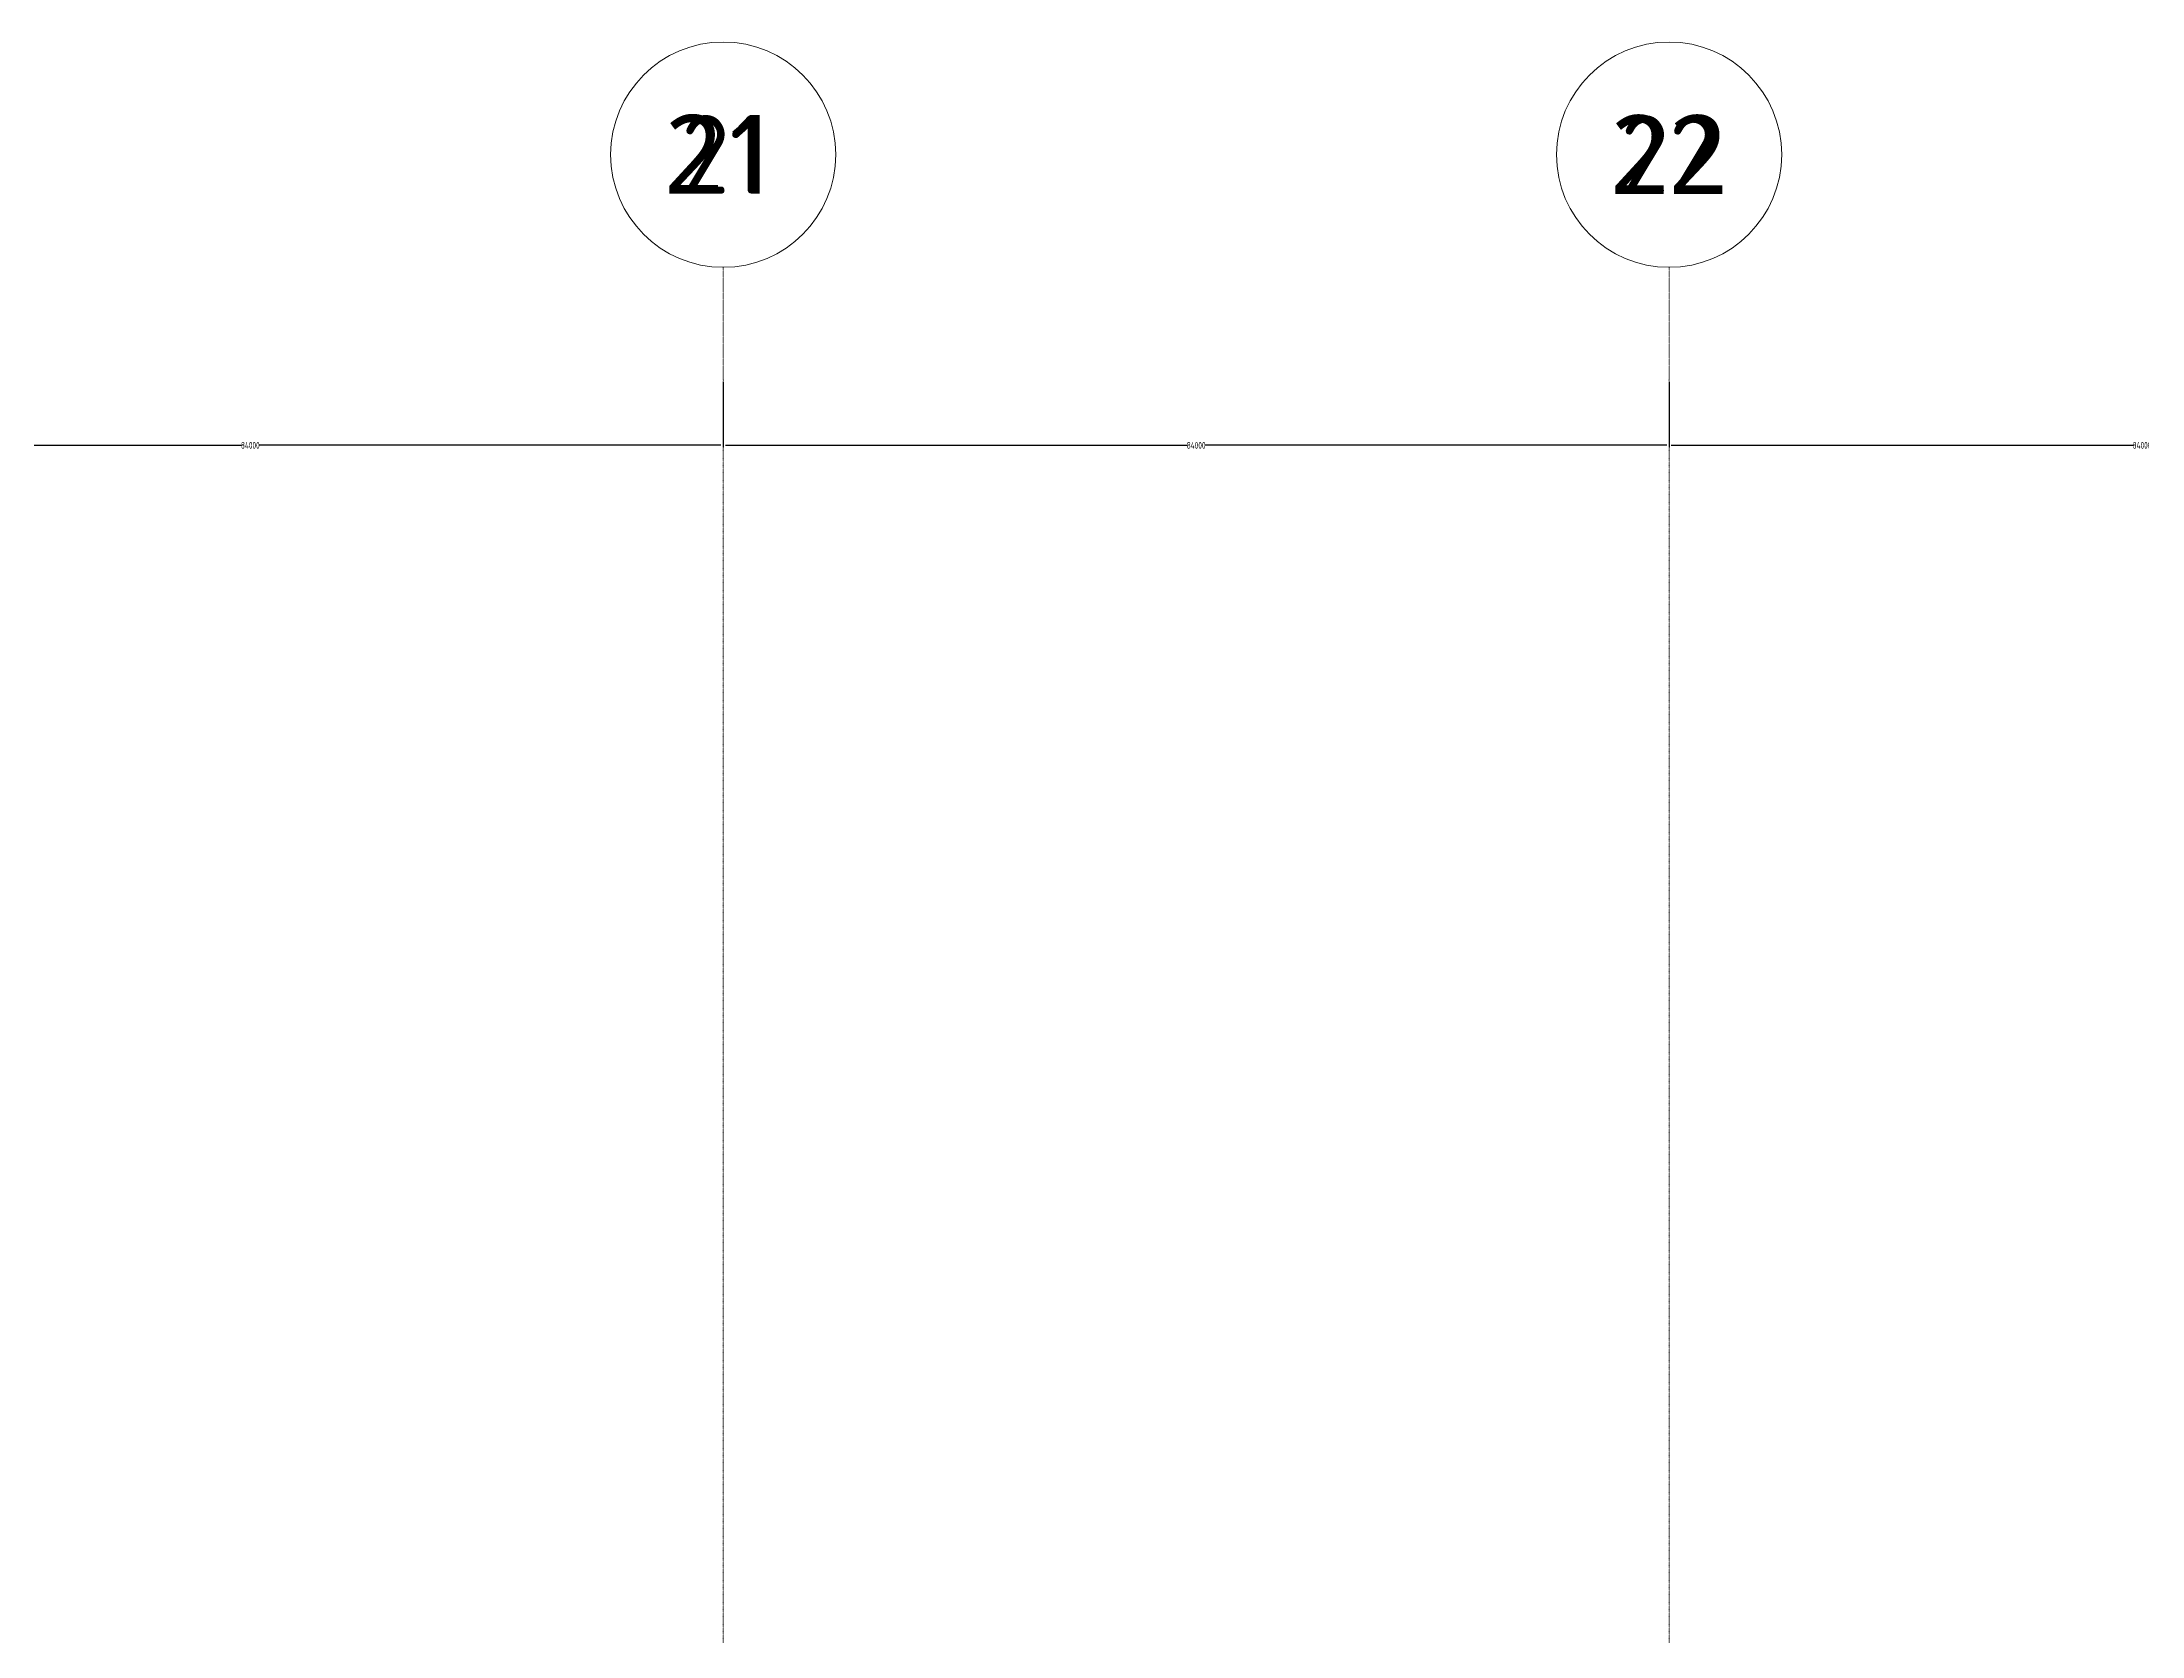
# Model space of a CAD drawing. Extents: x -32000 to 290600, y -29000 to 131250.
# Drawn here: x 170350 to 189000, y 117100 to 131250 of the extents above; entities that cross this region are included whole.
import ezdxf
from ezdxf.enums import TextEntityAlignment as Align

# ---------------------------------------------------------------- set-up
doc = ezdxf.new("R2010")
doc.units = 0
doc.header["$LTSCALE"] = 10
doc.linetypes.add('H12PL2$0$JJP_三點線', pattern=[0.9, 0.3, -0.15, 0, -0.15, 0, -0.15, 0, -0.15])
doc.linetypes.add('XFM7P20ICA$0$H12PL2$0$JJP_三點線', pattern=[0.9, 0.3, -0.15, 0, -0.15, 0, -0.15, 0, -0.15])
for name, color, linetype in [('H12PL2$0$A-DIM', 252, 'Continuous'), ('H12PL2$0$S-GRID', 252, 'Continuous'), ('XFM7P20ICA$0$H12PL2$0$A-DIM', 252, 'Continuous'), ('XFM7P20ICA$0$H12PL2$0$S-GRID', 252, 'Continuous')]:
    doc.layers.add(name, color=color, linetype=linetype)
doc.styles.add('H12PL2$0$dim-txt', font='isocp.shx', dxfattribs={"width": 0.7, "bigfont": 'chineset.shx'})
doc.styles.add('H12PL2$0$Standard', font='', dxfattribs={"width": 0.8})
doc.styles.add('XFM7P20ICA$0$H12PL2$0$dim-txt', font='isocp.shx', dxfattribs={"width": 0.7, "bigfont": 'chineset.shx'})
doc.styles.add('XFM7P20ICA$0$H12PL2$0$Standard', font='isocp.shx', dxfattribs={"bigfont": 'chineset.shx'})
doc.styles.get('H12PL2$0$Standard').set_extended_font_data('Microsoft JhengHei')
doc.dimstyles.new('H12PL2$0$ARCH-dim-200MM', dxfattribs={"dimscale": 200, "dimtxt": 0.3, "dimasz": 0.1, "dimexe": 0.1, "dimexo": 0.1, "dimgap": 0.05, "dimtad": 1, "dimdec": 0, "dimlfac": 10, "dimrnd": 0.5, "dimdsep": 46, "dimtxsty": 'H12PL2$0$dim-txt', "dimblk": 'H12PL2$0$_Dot', "dimcen": 2, "dimclrd": 256, "dimclre": 256, "dimclrt": 256, "dimadec": 0, "dimazin": 0, "dimtfac": 1, "dimtix": 1, "dimtmove": 2, "dimatfit": 3, "dimldrblk": 'H12PL2$0$_OBLIQUE', "dimfxl": 1, "dimtvp": 1, "dimtolj": 1, "dimarcsym": 0})
doc.dimstyles.new('XFM7P20ICA$0$H12PL2$0$ARCH-dim-200MM', dxfattribs={"dimscale": 200, "dimtxt": 0.3, "dimasz": 0.1, "dimexe": 0.1, "dimexo": 0.1, "dimgap": 0.05, "dimtad": 1, "dimdec": 0, "dimlfac": 10, "dimrnd": 0.5, "dimdsep": 46, "dimtxsty": 'XFM7P20ICA$0$H12PL2$0$dim-txt', "dimblk": 'XFM7P20ICA$0$H12PL2$0$_Dot', "dimcen": 2, "dimclrd": 256, "dimclre": 256, "dimclrt": 256, "dimadec": 0, "dimazin": 0, "dimtfac": 1, "dimtix": 1, "dimtmove": 2, "dimatfit": 3, "dimldrblk": 'XFM7P20ICA$0$H12PL2$0$_OBLIQUE', "dimfxl": 1, "dimtvp": 1, "dimtolj": 1, "dimarcsym": 0})

# ---------------------------------------------------------------- blocks, each defined once
blk = doc.blocks.new('*D109')
at = {"layer": 'DEFPOINTS', "color": 0, "linetype": 'Continuous', "transparency": 16777216}
for p in [(168000, 128250), (176400, 128250), (176400, 127670)]:
    blk.add_point(p, dxfattribs=at)
at = {"layer": 'H12PL2$0$A-DIM', "linetype": 'Continuous', "lineweight": -2, "transparency": 16777216}
for p, q in [((168000, 128230), (168000, 127650)), ((176400, 128230), (176400, 127650)), ((168020, 127670), (172121, 127670)), ((176380, 127670), (172279, 127670))]:
    blk.add_line(p, q, dxfattribs=at)
at = {"layer": 'H12PL2$0$A-DIM', "linetype": 'Continuous', "lineweight": 0, "transparency": 16777216, "insert": (172200, 127670), "char_height": 60, "attachment_point": 5, "style": 'H12PL2$0$dim-txt'}
blk.add_mtext('\\A1;84000', dxfattribs=at)
blk = doc.blocks.new('H12PL2$0$_Dot')
blk = doc.blocks.new('H12PL2$0$_OBLIQUE')
at = {"color": 0, "linetype": 'ByBlock', "lineweight": -2}
blk.add_line((-0.5, -0.5), (0.5, 0.5), dxfattribs=at)
blk = doc.blocks.new('*D110')
at = {"layer": 'DEFPOINTS', "color": 0, "linetype": 'Continuous', "transparency": 16777216}
for p in [(176400, 128250), (184800, 128250), (184800, 127670)]:
    blk.add_point(p, dxfattribs=at)
at = {"layer": 'H12PL2$0$A-DIM', "linetype": 'Continuous', "lineweight": -2, "transparency": 16777216}
for p, q in [((176400, 128230), (176400, 127650)), ((184800, 128230), (184800, 127650)), ((176420, 127670), (180521, 127670)), ((184780, 127670), (180679, 127670))]:
    blk.add_line(p, q, dxfattribs=at)
at = {"layer": 'H12PL2$0$A-DIM', "linetype": 'Continuous', "lineweight": 0, "transparency": 16777216, "insert": (180600, 127670), "char_height": 60, "attachment_point": 5, "style": 'H12PL2$0$dim-txt'}
blk.add_mtext('\\A1;84000', dxfattribs=at)
blk = doc.blocks.new('*D111')
at = {"layer": 'DEFPOINTS', "color": 0, "linetype": 'Continuous', "transparency": 16777216}
for p in [(184800, 128250), (193200, 128250), (193200, 127670)]:
    blk.add_point(p, dxfattribs=at)
at = {"layer": 'H12PL2$0$A-DIM', "linetype": 'Continuous', "lineweight": -2, "transparency": 16777216}
for p, q in [((184800, 128230), (184800, 127650)), ((193200, 128230), (193200, 127650)), ((184820, 127670), (188921, 127670)), ((193180, 127670), (189079, 127670))]:
    blk.add_line(p, q, dxfattribs=at)
at = {"layer": 'H12PL2$0$A-DIM', "linetype": 'Continuous', "lineweight": 0, "transparency": 16777216, "insert": (189000, 127670), "char_height": 60, "attachment_point": 5, "style": 'H12PL2$0$dim-txt'}
blk.add_mtext('\\A1;84000', dxfattribs=at)
blk = doc.blocks.new('*D470')
at = {"layer": 'DEFPOINTS', "color": 0, "linetype": 'Continuous', "transparency": 16777216}
for p in [(168000, 128250), (176400, 128250), (176400, 127670)]:
    blk.add_point(p, dxfattribs=at)
at = {"layer": 'XFM7P20ICA$0$H12PL2$0$A-DIM', "linetype": 'Continuous', "lineweight": -2, "transparency": 16777216}
for p, q in [((168000, 128230), (168000, 127650)), ((176400, 128230), (176400, 127650)), ((168020, 127670), (172121, 127670)), ((176380, 127670), (172279, 127670))]:
    blk.add_line(p, q, dxfattribs=at)
at = {"layer": 'XFM7P20ICA$0$H12PL2$0$A-DIM', "linetype": 'Continuous', "lineweight": 0, "transparency": 16777216, "insert": (172200, 127670), "char_height": 60, "attachment_point": 5, "style": 'XFM7P20ICA$0$H12PL2$0$dim-txt'}
blk.add_mtext('\\A1;84000', dxfattribs=at)
blk = doc.blocks.new('XFM7P20ICA$0$H12PL2$0$_Dot')
blk = doc.blocks.new('XFM7P20ICA$0$H12PL2$0$_OBLIQUE')
at = {"color": 0, "linetype": 'ByBlock', "lineweight": -2}
blk.add_line((-0.5, -0.5), (0.5, 0.5), dxfattribs=at)
blk = doc.blocks.new('*D471')
at = {"layer": 'DEFPOINTS', "color": 0, "linetype": 'Continuous', "transparency": 16777216}
for p in [(176400, 128250), (184800, 128250), (184800, 127670)]:
    blk.add_point(p, dxfattribs=at)
at = {"layer": 'XFM7P20ICA$0$H12PL2$0$A-DIM', "linetype": 'Continuous', "lineweight": -2, "transparency": 16777216}
for p, q in [((176400, 128230), (176400, 127650)), ((184800, 128230), (184800, 127650)), ((176420, 127670), (180521, 127670)), ((184780, 127670), (180679, 127670))]:
    blk.add_line(p, q, dxfattribs=at)
at = {"layer": 'XFM7P20ICA$0$H12PL2$0$A-DIM', "linetype": 'Continuous', "lineweight": 0, "transparency": 16777216, "insert": (180600, 127670), "char_height": 60, "attachment_point": 5, "style": 'XFM7P20ICA$0$H12PL2$0$dim-txt'}
blk.add_mtext('\\A1;84000', dxfattribs=at)
blk = doc.blocks.new('*D472')
at = {"layer": 'DEFPOINTS', "color": 0, "linetype": 'Continuous', "transparency": 16777216}
for p in [(184800, 128250), (193200, 128250), (193200, 127670)]:
    blk.add_point(p, dxfattribs=at)
at = {"layer": 'XFM7P20ICA$0$H12PL2$0$A-DIM', "linetype": 'Continuous', "lineweight": -2, "transparency": 16777216}
for p, q in [((184800, 128230), (184800, 127650)), ((193200, 128230), (193200, 127650)), ((184820, 127670), (188921, 127670)), ((193180, 127670), (189079, 127670))]:
    blk.add_line(p, q, dxfattribs=at)
at = {"layer": 'XFM7P20ICA$0$H12PL2$0$A-DIM', "linetype": 'Continuous', "lineweight": 0, "transparency": 16777216, "insert": (189000, 127670), "char_height": 60, "attachment_point": 5, "style": 'XFM7P20ICA$0$H12PL2$0$dim-txt'}
blk.add_mtext('\\A1;84000', dxfattribs=at)
blk = doc.blocks.new('H12PL2')
at = {"layer": 'H12PL2$0$S-GRID', "linetype": 'H12PL2$0$JJP_三點線', "lineweight": 0}
for p, q in [((176400, 128250), (176400, 129250)), ((184800, 128250), (184800, 129250)), ((176400, 128250), (176400, -28000)), ((184800, 128250), (184800, -28000))]:
    blk.add_line(p, q, dxfattribs=at)
at = {"layer": 'H12PL2$0$S-GRID', "lineweight": 0}
for centre in [(176400, 130250), (184800, 130250)]:
    blk.add_circle(centre, 1000, dxfattribs=at)
at = {"layer": 'H12PL2$0$S-GRID', "linetype": 'H12PL2$0$JJP_三點線', "lineweight": 0}
for p in [(176400, 128250), (176400, 128250), (184800, 128250), (184800, 128250)]:
    blk.add_point(p, dxfattribs=at)
at = {"layer": 'H12PL2$0$S-GRID', "style": 'H12PL2$0$Standard'}
for s, p in [('21', (176400, 130602.36)), ('22', (184800, 130600))]:
    blk.add_text(s, height=700, dxfattribs=at).set_placement(p, align=Align.TOP_CENTER)
at = {"layer": 'H12PL2$0$A-DIM', "linetype": 'Continuous', "lineweight": 0}
for base, p1, p2, picture, middle in [((176400, 127670), (168000, 128250), (176400, 128250), '*D109', (172200, 127670)), ((184800, 127670), (176400, 128250), (184800, 128250), '*D110', (180600, 127670)), ((193200, 127670), (184800, 128250), (193200, 128250), '*D111', (189000, 127670))]:
    dim = blk.add_linear_dim(base=base, p1=p1, p2=p2, dimstyle='H12PL2$0$ARCH-dim-200MM', dxfattribs=at)
    dim.commit()
    dim.dimension.update_dxf_attribs({"geometry": picture, "text_midpoint": middle, "dimtype": 128})
blk = doc.blocks.new('XFM7P20ICA$0$H12PL2')
at = {"layer": 'XFM7P20ICA$0$H12PL2$0$S-GRID', "linetype": 'XFM7P20ICA$0$H12PL2$0$JJP_三點線', "lineweight": 0}
for p, q in [((176400, 128250), (176400, 129250)), ((184800, 128250), (184800, 129250)), ((176400, 128250), (176400, -28000)), ((184800, 128250), (184800, -28000))]:
    blk.add_line(p, q, dxfattribs=at)
at = {"layer": 'XFM7P20ICA$0$H12PL2$0$S-GRID', "lineweight": 0}
for centre in [(176400, 130250), (184800, 130250)]:
    blk.add_circle(centre, 1000, dxfattribs=at)
at = {"layer": 'XFM7P20ICA$0$H12PL2$0$S-GRID', "linetype": 'XFM7P20ICA$0$H12PL2$0$JJP_三點線', "lineweight": 0}
for p in [(176400, 128250), (176400, 128250), (184800, 128250), (184800, 128250)]:
    blk.add_point(p, dxfattribs=at)
at = {"layer": 'XFM7P20ICA$0$H12PL2$0$S-GRID', "style": 'XFM7P20ICA$0$H12PL2$0$Standard'}
for s, p in [('21', (176400, 130602.36)), ('22', (184800, 130600))]:
    blk.add_text(s, height=700, dxfattribs=at).set_placement(p, align=Align.TOP_CENTER)
at = {"layer": 'XFM7P20ICA$0$H12PL2$0$A-DIM', "linetype": 'Continuous', "lineweight": 0}
for base, p1, p2, picture, middle in [((176400, 127670), (168000, 128250), (176400, 128250), '*D470', (172200, 127670)), ((184800, 127670), (176400, 128250), (184800, 128250), '*D471', (180600, 127670)), ((193200, 127670), (184800, 128250), (193200, 128250), '*D472', (189000, 127670))]:
    dim = blk.add_linear_dim(base=base, p1=p1, p2=p2, dimstyle='XFM7P20ICA$0$H12PL2$0$ARCH-dim-200MM', dxfattribs=at)
    dim.commit()
    dim.dimension.update_dxf_attribs({"geometry": picture, "text_midpoint": middle, "dimtype": 128})
blk = doc.blocks.new('XFM7P20ICA')
blk.add_blockref('XFM7P20ICA$0$H12PL2', (0, 0))

msp = doc.modelspace()

# ---------------------------------------------------------------- block references
for name in ['H12PL2', 'XFM7P20ICA']:
    msp.add_blockref(name, (0, 0))

doc.saveas('drawing.dxf')
